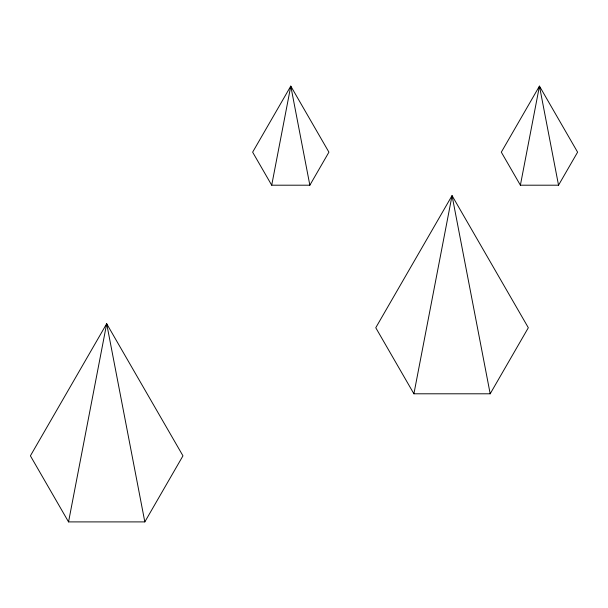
<?xml version="1.0" encoding="UTF-8"?>
<svg xmlns="http://www.w3.org/2000/svg" width="608" height="608" viewBox="0 0 608 608"><rect width="100%" height="100%" fill="white"/><g stroke="black" fill="none" stroke-linecap="round" stroke-linejoin="round"><path stroke-width="0.91" d="M68.544 521.9L106.681 323.714L182.962 455.833L144.826 521.9L68.544 521.9L30.4 455.833L106.681 323.714L144.826 521.9M271.708 185.197L290.784 86.1L328.92 152.167L309.852 185.197L271.708 185.197L252.639 152.167L290.784 86.1L309.852 185.197M413.904 393.794L452.048 195.609L528.329 327.735L490.185 393.794L413.904 393.794L375.767 327.735L452.048 195.609L490.185 393.794M520.387 185.197L539.456 86.1L577.6 152.167L558.532 185.197L520.387 185.197L501.319 152.167L539.456 86.1L558.532 185.197"/></g></svg>
